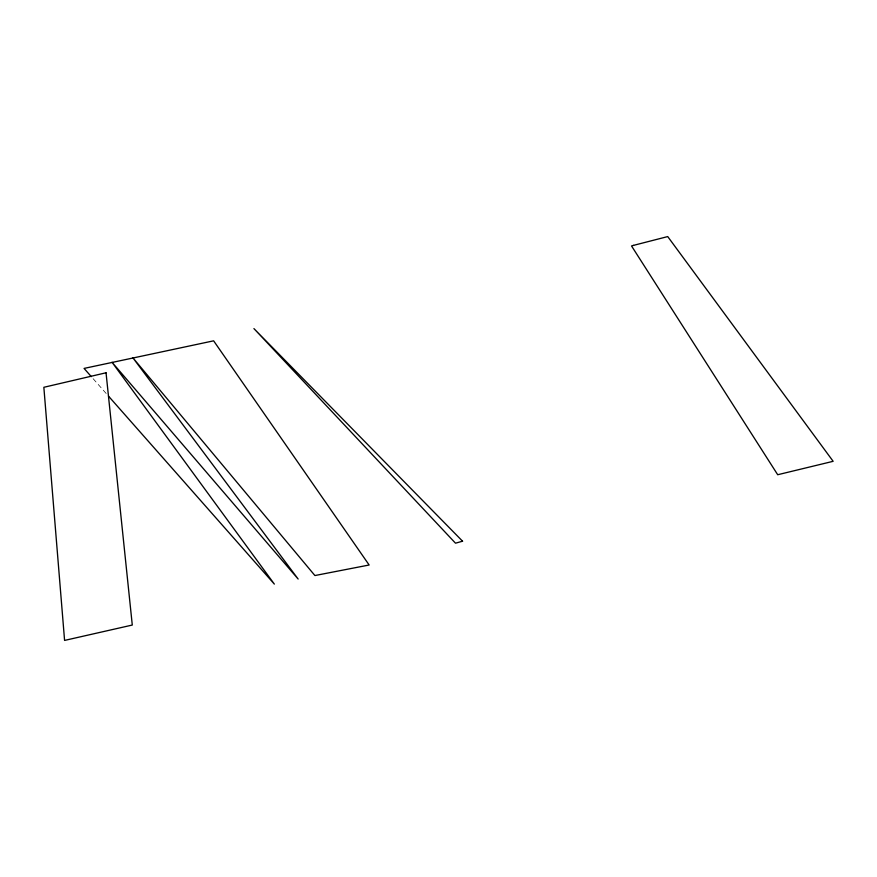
<?xml version="1.0" encoding="UTF-8"?>
<svg xmlns="http://www.w3.org/2000/svg" width="877" height="877" viewBox="0 0 877 877"><rect width="100%" height="100%" fill="white"/><g stroke="black" fill="none" stroke-linecap="round" stroke-linejoin="round"><path stroke-width="0.66" stroke-dasharray="4.38 3.29" d="M93.115 378.689L106.709 394.091"/><path stroke-width="1.32" d="M91.307 376.639L84.06 368.417L213.626 340.824L369.151 565.007L314.909 575.542L132.844 357.75L298.147 579.039L112.037 362.267L274.348 584.093L108.518 396.152M633.534 245.363L631.528 245.955L777.702 474.731L833.15 461.313L667.726 236.582L633.534 245.363M462.563 541.208L455.503 543.192L253.924 328.59L462.563 541.208M106.04 372.78L43.85 387.294L64.58 640.418L132.284 625.049L106.04 372.78"/></g></svg>
